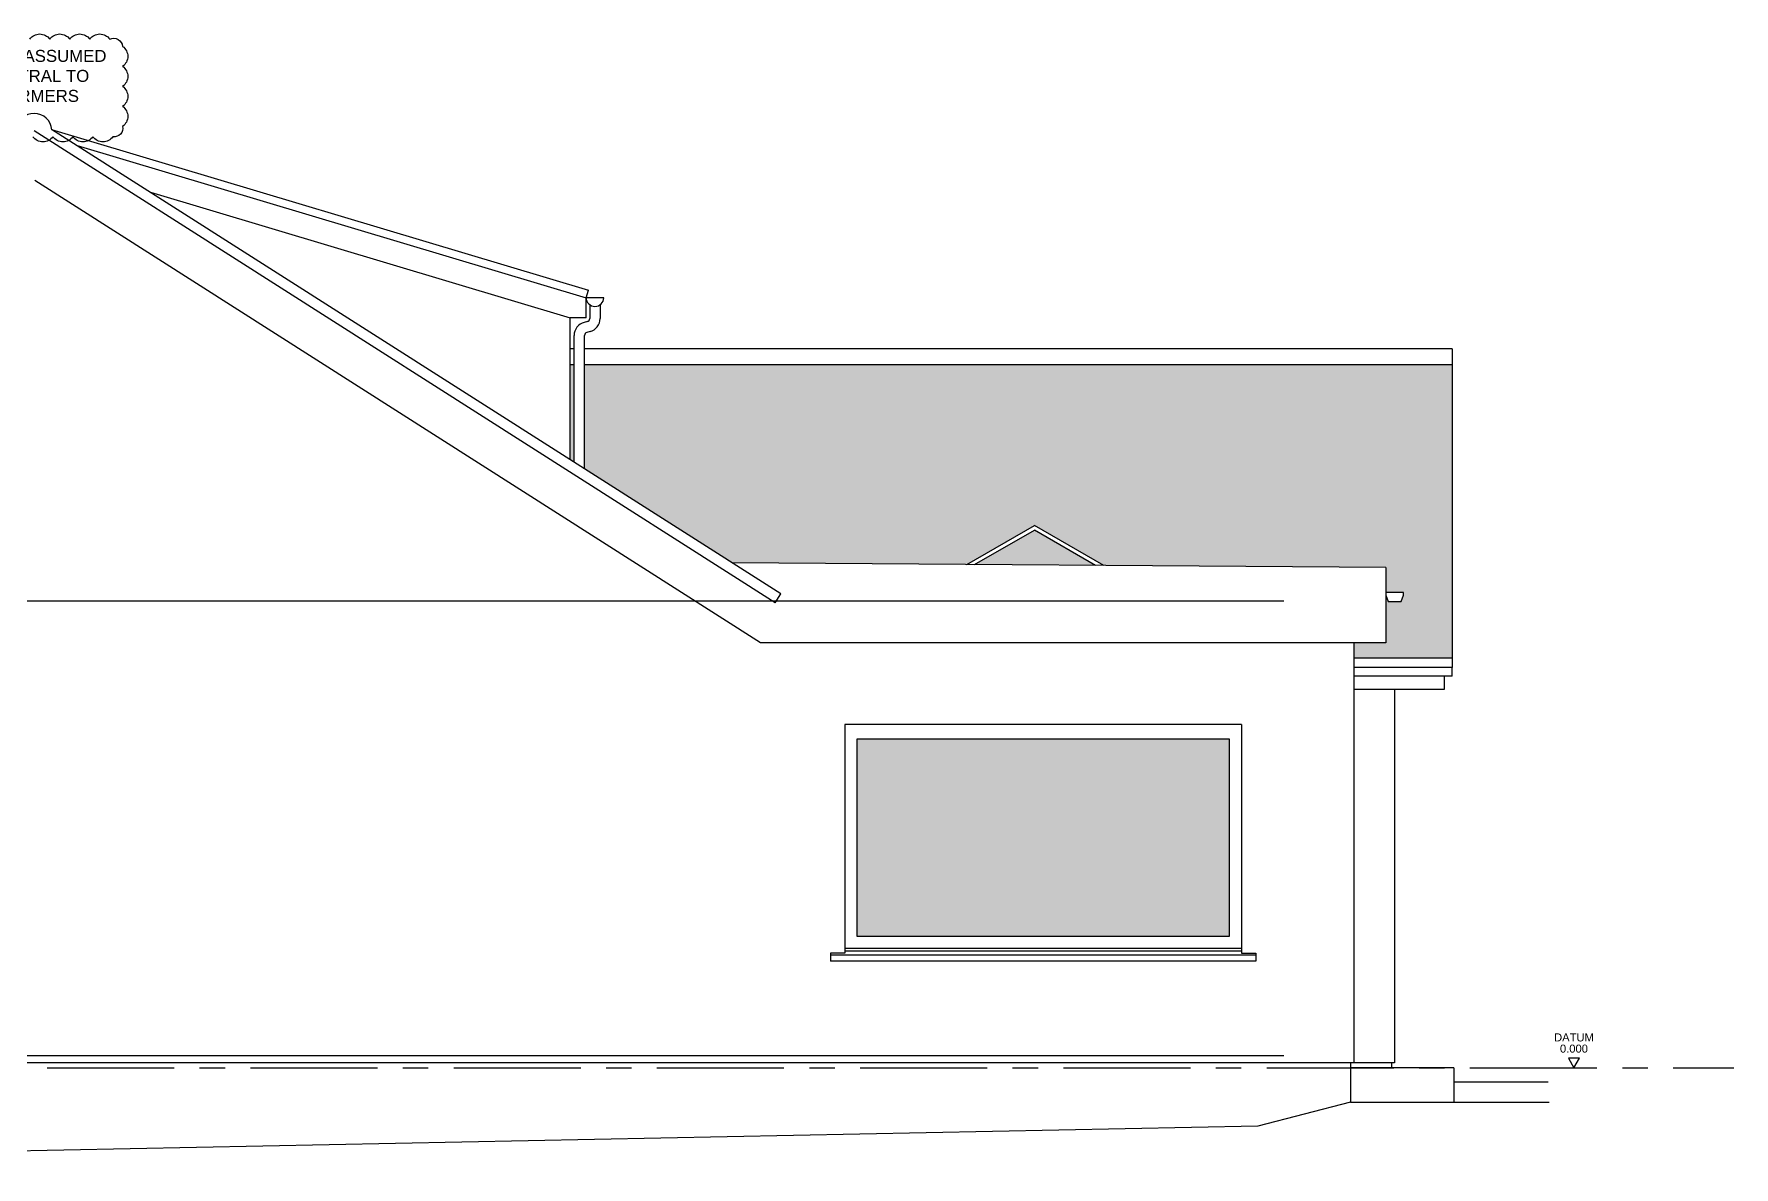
# Model space of a CAD drawing. Header units: millimetres. Extents: x 0 to 257100, y -5590 to 37493.
# Drawn here: x 192787 to 203409, y 13279 to 20363 of the extents above; entities that cross this region are included whole.
import ezdxf
from ezdxf.enums import TextEntityAlignment as Align

# ---------------------------------------------------------------- set-up
doc = ezdxf.new("R2010")
doc.units = ezdxf.units.MM
doc.header["$LTSCALE"] = 25
doc.header["$MEASUREMENT"] = 0
doc.linetypes.add('CENTER', pattern=[50.8, 31.75, -6.35, 6.35, -6.35])
for name, color, linetype in [('04 - Hatching', 252, 'Continuous'), ('08 - Levels', 8, 'CENTER'), ('20 - Existing Walls', 2, 'Continuous'), ('24 - Stair-Ramp', 1, 'Continuous'), ('31 - Windows', 1, 'Continuous'), ('43 - Floor Finish', 6, 'Continuous'), ('47 - Roof Finish', 70, 'Continuous'), ('52 -', 2, 'Continuous'), ('94 - Landscaping', 7, 'Continuous')]:
    doc.layers.add(name, color=color, linetype=linetype)
doc.layers.add('G-LVLS', color=1, linetype='Continuous', plot=False)
doc.styles.get("Standard").update_dxf_attribs({"font": 'arial.ttf'})

# ---------------------------------------------------------------- blocks, each defined once
blk = doc.blocks.new('LVL')
at = {"color": 0, "linetype": 'ByBlock'}
blk.add_lwpolyline([(-1.73, 3), (0, 0), (1.73, 3)], close=True, dxfattribs=at)
at = {"color": 0, "linetype": 'ByBlock', "lineweight": -2}
for tag, p in [('TEXT', (0, 9.48)), ('SPOTHEIGHT', (0, 5.98))]:
    blk.add_attdef(tag, text='', height=2.5, dxfattribs=at).set_placement(p, align=Align.MIDDLE_CENTER)

msp = doc.modelspace()

# ---------------------------------------------------------------- hatches: boundary and pattern name
at = {"layer": '04 - Hatching', "transparency": 33554687}
h = msp.add_hatch(dxfattribs=at)
h.set_pattern_fill('SPANISH', color=256, scale=99)
h.set_pattern_definition([(94.844, (201648.3783, 16468.9728), (118.8, -1425.6), [109.6878, -6924.6367]), (0, (201639.12, 16468.97), (118.8, 118.8), [33.0224, -85.7776]), (0, (201639.12, 16578.27), (118.8, 118.8), [42.2847, -76.5153]), (90, (201639.12, 16459.47), (-118.8, 118.8), [12.035, -106.765]), (90, (201681.4, 16459.47), (-118.8, 118.8), [11.88, -106.92]), (85.156, (201672.1383, 16468.9728), (118.8, 1425.6), [109.6878, -6924.6367]), (52.52382, (201672.7043, 16475.651), (1544.4, 2019.6), [30.5731, -4460.3183]), (18.43495, (201691.306, 16499.914), (-118.8, 0), [29.886, -345.7925]), (341.56505, (201719.66, 16509.365), (118.8, -1e-13), [30.0543, -345.6243]), (307.47618, (201629.3703, 16499.8608), (-1544.4, 2019.6), [30.2865, -4460.6049]), (52.52382, (201681.4007, 16471.3488), (1544.4, 2019.6), [25.7778, -4465.1136]), (18.43495, (201697.085, 16491.806), (-118.8, 0), [23.7947, -351.884]), (341.56505, (201719.66, 16499.33), (118.8, -1e-13), [23.9629, -351.7157]), (307.47618, (201742.3915, 16491.753), (-1544.4, 2019.6), [25.5155, -4465.3759])])
h.paths.add_polyline_path([(199470.5, 17039.4), (201233.4, 17027), (201233.4, 16870.1), (201343.4, 16870.1), (201343.4, 16855.1), (201328.8, 16815.1), (201247.9, 16815.1), (201233.4, 16855.1), (201233.4, 16556), (201033.4, 16556), (201033.4, 16459.5), (201648.4, 16459.5), (201648.4, 18294), (196226.7, 18294), (196226.7, 17643.4), (197149, 17055.7), (198614.6, 17045.4), (199037.4, 17289.5)])
h.paths.add_polyline_path([(196161.7, 18294), (196136.7, 18294), (196136.7, 17700.8), (196161.7, 17684.9)])
at = {"layer": '04 - Hatching', "transparency": 33554534}
h = msp.add_hatch(color=256, dxfattribs=at)
h.dxf.hatch_style = 1
h.paths.add_polyline_path([(199419.9, 17039.7), (199037.4, 17260.6), (198664, 17045)])
h = msp.add_hatch(color=256, dxfattribs=at)
h.dxf.hatch_style = 1
h.paths.add_polyline_path([(200256.9, 15954), (197927.9, 15954), (197927.9, 14722), (200256.9, 14722)])

# ---------------------------------------------------------------- linework, layer by layer
at = {"layer": '08 - Levels'}
msp.add_line((182709, 13900), (203409, 13900), dxfattribs=at)
at = {"layer": '20 - Existing Walls'}
for p, q in [((196136.7, 17700.8), (196136.7, 18589)), ((201033.4, 16556), (201033.4, 13931)), ((201648.4, 16348), (201648.4, 16403)), ((201288.4, 16265), (201288.4, 13931)), ((197852.9, 16046), (197852.9, 14616)), ((200331.9, 16046), (197852.9, 16046)), ((200331.9, 16046), (200331.9, 14616)), ((201288.4, 13931), (187294.9, 13931)), ((201013.4, 13931), (201013.4, 13684)), ((201268.4, 13931), (201268.4, 13900))]:
    msp.add_line(p, q, dxfattribs=at)
at = {"layer": '24 - Stair-Ramp'}
for q in [(201013.4, 13900), (201658.4, 13684)]:
    msp.add_line((201658.4, 13900), q, dxfattribs=at)
at = {"layer": '31 - Windows'}
for p, q in [((198614.6, 17045.4), (199037.4, 17289.5)), ((198664, 17045), (199037.4, 17260.6)), ((199470.5, 17039.4), (199037.4, 17289.5)), ((199419.9, 17039.7), (199037.4, 17260.6)), ((197762.9, 14616), (197762.9, 14566)), ((197852.9, 14616), (197762.9, 14616)), ((200421.9, 14604), (197762.9, 14604)), ((200421.9, 14566), (197762.9, 14566)), ((197852.9, 14647), (200331.9, 14647)), ((200331.9, 14628), (197852.9, 14628)), ((200331.9, 14616), (200421.9, 14616)), ((200421.9, 14616), (200421.9, 14566))]:
    msp.add_line(p, q, dxfattribs=at)
at = {"layer": '31 - Windows', "elevation": 0}
msp.add_lwpolyline([(200256.9, 15954), (197927.9, 15954), (197927.9, 14722), (200256.9, 14722)], close=True, dxfattribs=at)
at = {"layer": '43 - Floor Finish'}
for p, q in [((200596.9, 16817), (188096.4, 16817)), ((200596.9, 13975), (188096.4, 13975))]:
    msp.add_line(p, q, dxfattribs=at)
at = {"layer": '47 - Roof Finish'}
for p, q in [((197453, 16861.9), (192895.5, 19766.4)), ((192896.7, 19765.1), (196250.6, 18760.3)), ((197417.3, 16805.8), (192787.1, 19756.7)), ((193055.6, 19665.5), (196236.7, 18714)), ((197326, 16556), (192791, 19446.1)), ((193513.7, 19373.6), (196136.7, 18589)), ((196236.7, 18714), (196250.6, 18760.3)), ((196236.7, 18589), (196236.7, 18714)), ((196236.7, 18589), (196136.7, 18589)), ((196161.7, 18394), (196136.7, 18394)), ((201648.4, 18394), (196226.7, 18394)), ((201648.4, 18394), (201648.4, 16403)), ((196161.7, 18294), (196136.7, 18294)), ((201648.4, 18294), (196226.7, 18294)), ((201233.4, 17027), (197149, 17055.7)), ((201233.4, 17027), (201233.4, 16556)), ((197417.3, 16805.8), (197453, 16861.9)), ((201233.4, 16556), (197326, 16556)), ((201648.4, 16459.5), (201033.4, 16459.5)), ((201598.4, 16265), (201033.4, 16265)), ((201598.4, 16348), (201598.4, 16265))]:
    msp.add_line(p, q, dxfattribs=at)
msp.add_arc((192787.6, 19755.9), 110.1, 3.88757, 175.2188, dxfattribs=at)
at = {"layer": '52 -'}
for p, q in [((196346.7, 18714), (196236.7, 18714)), ((196259.2, 18669.6), (196259.2, 18584.5)), ((196324.2, 18669.6), (196324.2, 18584.5)), ((196244.4, 18565.2), (196224.7, 18559.9)), ((196261.2, 18502.4), (196241.6, 18497.1)), ((196161.7, 17684.9), (196161.7, 18477.8)), ((196226.7, 17643.4), (196226.7, 18477.8)), ((201648.4, 16403), (201033.4, 16403)), ((201648.4, 16348), (201033.4, 16348))]:
    msp.add_line(p, q, dxfattribs=at)
msp.add_lwpolyline([(201343.4, 16870.1), (201233.4, 16870.1), (201233.4, 16855.1), (201247.9, 16815.1), (201328.8, 16815.1), (201343.4, 16855.1)], close=True, dxfattribs=at)
for centre, radius, start, end in [((196291.7, 18714), 55, 180, 0), ((196246.7, 18477.8), 85, 105, 180), ((196246.7, 18477.8), 20, 105, 180), ((196239.2, 18584.5), 20, 285, 0), ((196239.2, 18584.5), 85, 285, 0)]:
    msp.add_arc(centre, radius, start, end, dxfattribs=at)
at = {"layer": '94 - Landscaping'}
for p, q in [((201658.4, 13811), (202248.4, 13811)), ((201013.4, 13684), (200433.4, 13535)), ((201013.4, 13684), (202253.4, 13684)), ((200433.4, 13535), (187679.9, 13279.4))]:
    msp.add_line(p, q, dxfattribs=at)
at = {"layer": 'Defpoints'}
msp.add_lwpolyline([(192760, 20330, -0.5205671), (192885, 20330, -0.5205671), (193010, 20330, -0.5205671), (193135, 20330, -0.5205671), (193260, 20330, -0.5205671), (193340, 20285, -0.5205671), (193340, 20160, -0.5205671), (193340, 20035, -0.5205671), (193340, 19910, -0.5205671), (193340, 19785, -0.5205671), (193280, 19720, -0.5205671), (193155, 19720, -0.5205671), (193030, 19720, -0.5205671), (192905, 19720, -0.5205671), (192780, 19720, -0.5205671)], format="xyb", dxfattribs=at)

# ---------------------------------------------------------------- block references
at = {"layer": 'G-LVLS', "xscale": 20, "yscale": 20, "zscale": 20}
msp.add_blockref('LVL', (202409, 13900), dxfattribs=at).add_auto_attribs({'TEXT': 'DATUM', 'SPOTHEIGHT': '0.000'})

# ---------------------------------------------------------------- texts
at = {"layer": 'Defpoints', "insert": (192800, 20100), "char_height": 75, "width": 902.301, "attachment_point": 5}
msp.add_mtext('RIDGE ASSUMED CENTRAL TO DORMERS', dxfattribs=at)

doc.saveas('drawing.dxf')
